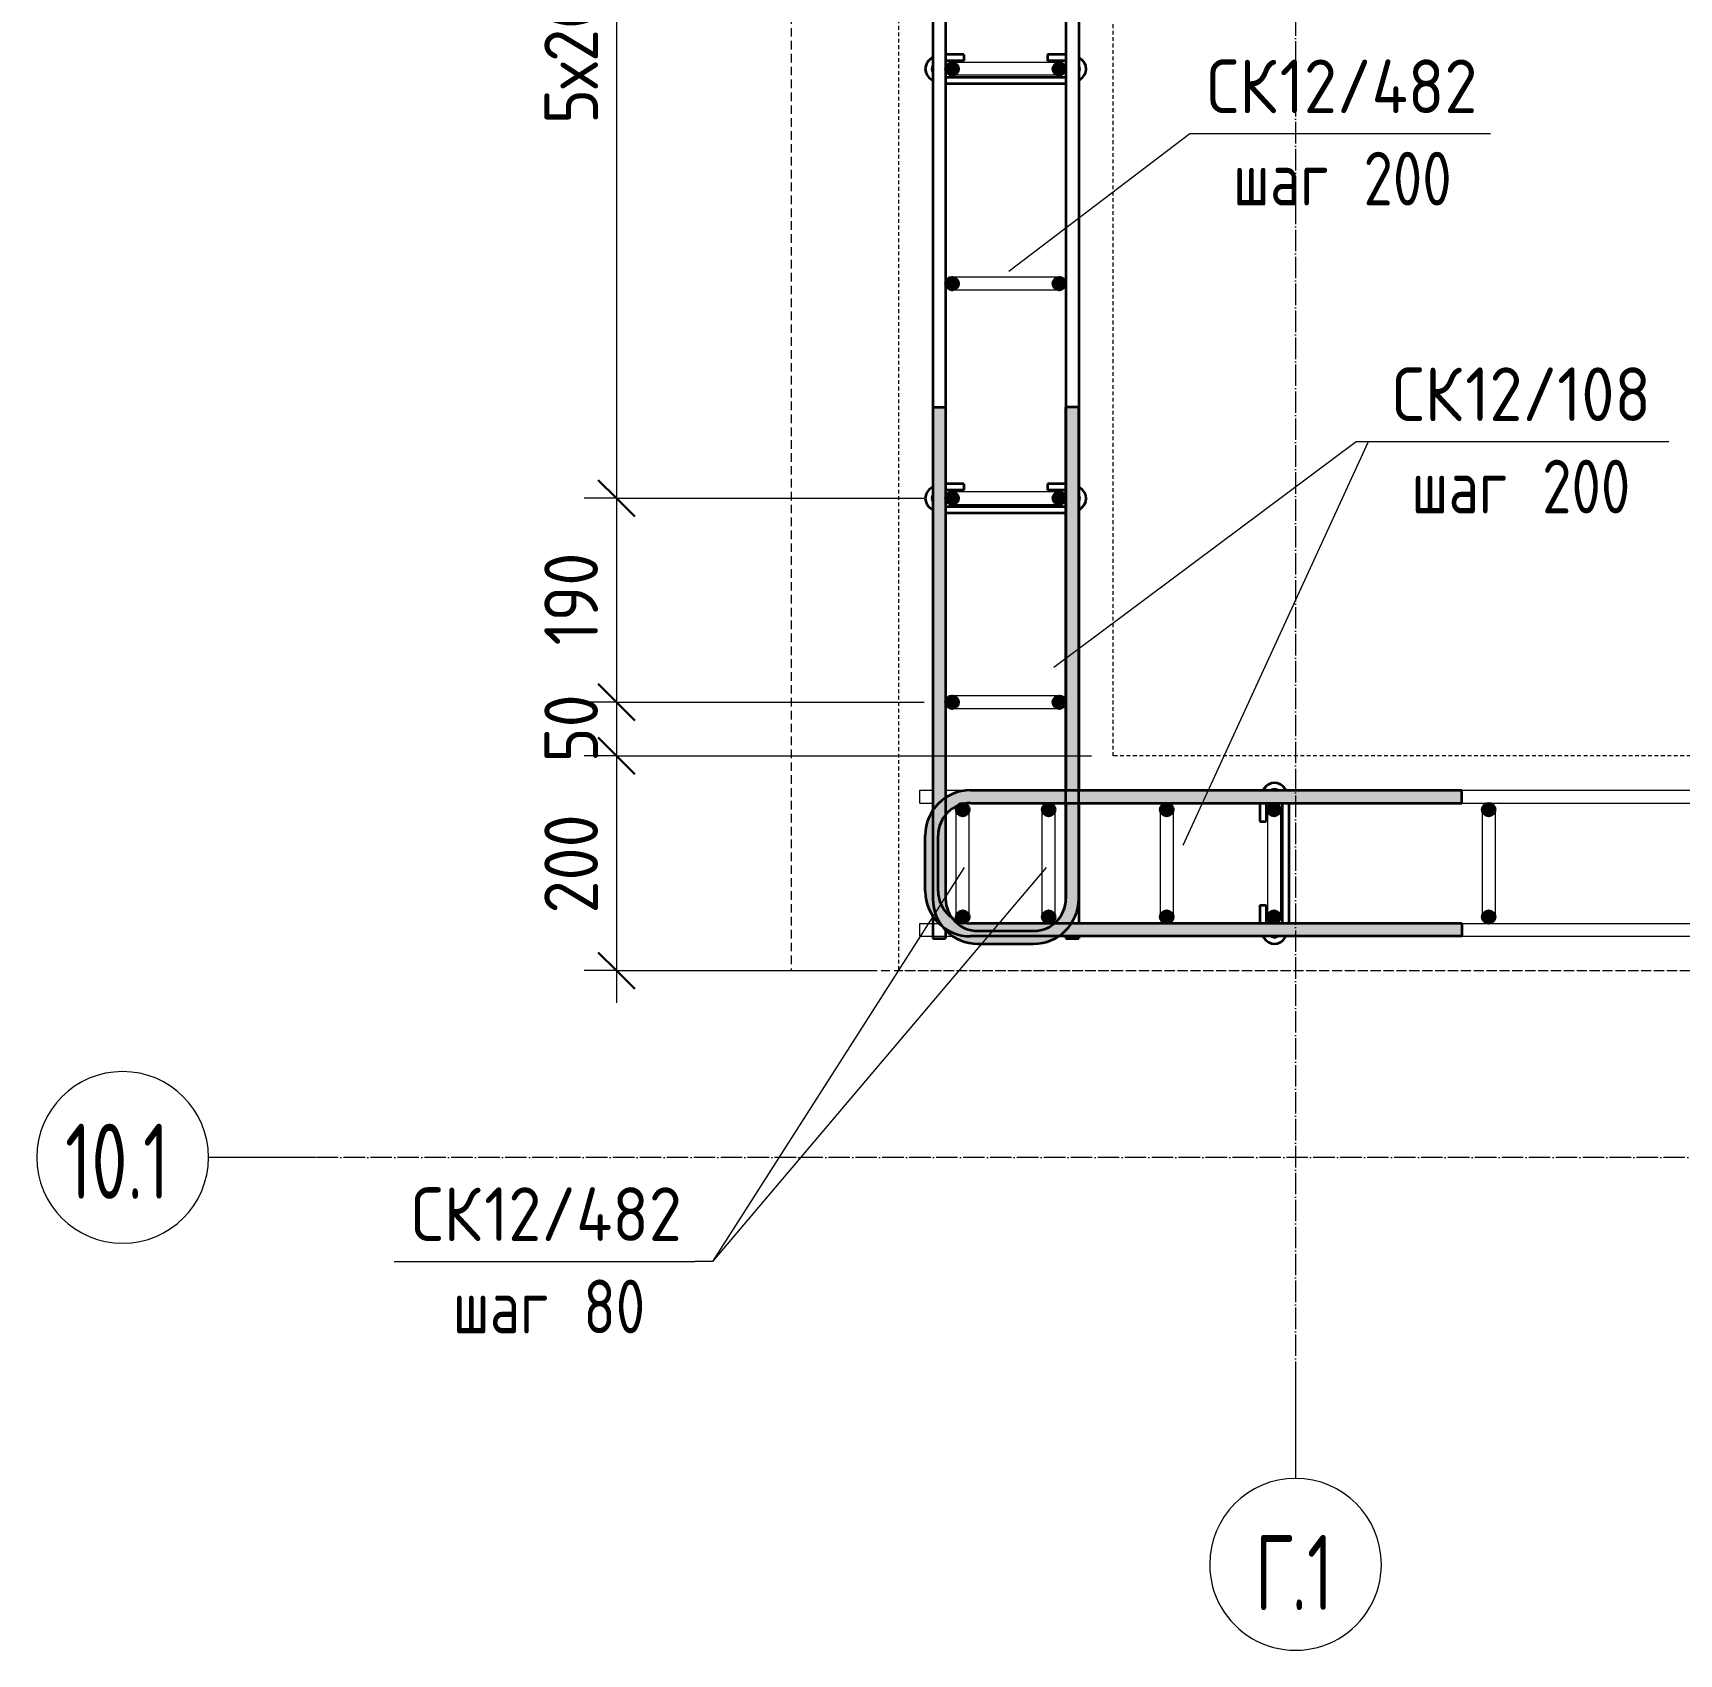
# Model space of a CAD drawing. Header units: millimetres. Extents: x 28954 to 49618, y -2651 to 78735.
# Drawn here: x 28954 to 30487, y 75698 to 77208 of the extents above; entities that cross this region are included whole.
import ezdxf

# ---------------------------------------------------------------- set-up
doc = ezdxf.new("R2010")
doc.units = ezdxf.units.MM
for name, pattern in [('01 Штриховая _4 мм_', [6, 3.5, -2.5]), ('01 Штриховая _8 мм_', [12, 8, -4]), ('02 Штрихпунктирная _20 мм_', [25, 20, -2.5, 0, -2.5])]:
    doc.linetypes.add(name, pattern=pattern)
for name, color, linetype, lineweight in [('AA_Dim', 7, 'Continuous', 9), ('AA_Dim-20', 7, 'Continuous', 9), ('AA_Vinoska', 7, 'Continuous', 9), ('KR_Armatura', 7, 'Continuous', 20), ('KR_Armatura_Tonkie', 7, 'Continuous', 20), ('Оси', 7, 'Continuous', 9)]:
    doc.layers.add(name, color=color, linetype=linetype, lineweight=lineweight)
doc.layers.add('AF_Stena_Опалубка', color=7, linetype='Continuous', lineweight=20, true_color=0x0063c6)
doc.layers.add('KR_Fundament', color=7, linetype='Continuous', lineweight=20, true_color=0x804000)
doc.styles.add('ISOCPEUR_1', font='isocpeur.TTF', dxfattribs={"width": 0.9, "height": 50})
doc.styles.add('ISOCPEUR_2', font='isocpeur.TTF', dxfattribs={"width": 0.8, "height": 50})
doc.styles.add('ISOCPEUR_3', font='isocpeur.TTF', dxfattribs={"width": 0.7, "height": 70})
doc.dimstyles.new('00_Точн_3_знака__прозр_', dxfattribs={"dimscale": 304.8, "dimtxt": 50.137748, "dimasz": 0.111549, "dimexe": 0.098425, "dimexo": 0.065617, "dimgap": 0.006562, "dimtad": 1, "dimdec": 3, "dimrnd": 0.001, "dimdsep": 46, "dimtxsty": 'ISOCPEUR_1', "dimblk1": 'OBLIQUE', "dimblk2": 'OBLIQUE', "dimsah": 1, "dimcen": 0.09, "dimdle": 0.098425, "dimazin": 0, "dimtfac": 1, "dimtdec": 4, "dimtix": 1, "dimtmove": 0, "dimatfit": 3, "dimfxl": 1, "dimtvp": 1, "dimtolj": 1, "dimtzin": 0, "dimlwd": 18, "dimlwe": 18, "dimarcsym": 2})

# ---------------------------------------------------------------- blocks, each defined once
blk = doc.blocks.new('DIMBLOCK18-План армирования стен')
at = {"layer": 'AA_Dim-20', "color": 30, "lineweight": 30, "true_color": 0xff8000, "transparency": 16777216}
for p, q in [((29497.3, 77775), (29480.3, 77792)), ((29497.3, 77775), (29514.3, 77758)), ((29497.3, 76775), (29480.3, 76792)), ((29497.3, 76775), (29514.3, 76758)), ((29497.3, 76585), (29480.3, 76602)), ((29497.3, 76585), (29514.3, 76568))]:
    blk.add_line(p, q, dxfattribs=at)
at = {"layer": 'AA_Dim-20', "color": 30, "lineweight": 18, "true_color": 0xff8000, "transparency": 16777216}
for p, q in [((29497.3, 77775), (29467.3, 77775)), ((29497.3, 77775), (29497.3, 76775)), ((29497.3, 77775), (29784.1, 77775)), ((29497.3, 76775), (29467.3, 76775)), ((29497.3, 76775), (29784.1, 76775)), ((29497.3, 76585), (29467.3, 76585)), ((29497.3, 76585), (29784.1, 76585))]:
    blk.add_line(p, q, dxfattribs=at)
at = {"layer": 'AA_Dim-20', "color": 0, "lineweight": 18, "transparency": 16777216, "insert": (29430.1, 77123.6), "char_height": 50, "width": 363.262, "attachment_point": 1, "rotation": 90, "line_spacing_factor": 1.135194, "style": 'ISOCPEUR_1'}
blk.add_mtext('5х200=1000', dxfattribs=at)
blk = doc.blocks.new('_None')
blk = doc.blocks.new('DIMBLOCK19-План армирования стен')
at = {"layer": 'AA_Dim-20', "color": 30, "lineweight": 30, "true_color": 0xff8000, "transparency": 16777216}
for p, q in [((29497.3, 76775), (29480.3, 76792)), ((29497.3, 76775), (29514.3, 76758)), ((29497.3, 76585), (29480.3, 76602)), ((29497.3, 76585), (29514.3, 76568)), ((29497.3, 76535), (29480.3, 76552)), ((29497.3, 76535), (29514.3, 76518))]:
    blk.add_line(p, q, dxfattribs=at)
at = {"layer": 'AA_Dim-20', "color": 30, "lineweight": 18, "true_color": 0xff8000, "transparency": 16777216}
for p, q in [((29497.3, 76775), (29467.3, 76775)), ((29497.3, 76775), (29497.3, 76585)), ((29497.3, 76775), (29784.1, 76775)), ((29497.3, 76585), (29467.3, 76585)), ((29497.3, 76585), (29784.1, 76585)), ((29497.3, 76535), (29467.3, 76535)), ((29497.3, 76535), (29940.1, 76535))]:
    blk.add_line(p, q, dxfattribs=at)
at = {"layer": 'AA_Dim-20', "color": 0, "lineweight": 18, "transparency": 16777216, "insert": (29430.1, 76637.9), "char_height": 50, "width": 101.032, "attachment_point": 1, "rotation": 90, "line_spacing_factor": 1.135194, "style": 'ISOCPEUR_1'}
blk.add_mtext('190', dxfattribs=at)
blk = doc.blocks.new('DIMBLOCK20-План армирования стен')
at = {"layer": 'AA_Dim-20', "color": 30, "lineweight": 30, "true_color": 0xff8000, "transparency": 16777216}
for p, q in [((29497.3, 76585), (29480.3, 76602)), ((29497.3, 76585), (29514.3, 76568)), ((29497.3, 76535), (29480.3, 76552)), ((29497.3, 76535), (29514.3, 76518)), ((29497.3, 76335), (29480.3, 76352)), ((29497.3, 76335), (29514.3, 76318))]:
    blk.add_line(p, q, dxfattribs=at)
at = {"layer": 'AA_Dim-20', "color": 30, "lineweight": 18, "true_color": 0xff8000, "transparency": 16777216}
for p, q in [((29497.3, 76585), (29467.3, 76585)), ((29497.3, 76585), (29497.3, 76535)), ((29497.3, 76585), (29784.1, 76585)), ((29497.3, 76535), (29467.3, 76535)), ((29497.3, 76535), (29940.1, 76535)), ((29497.3, 76335), (29467.3, 76335)), ((29497.3, 76335), (29740.1, 76335))]:
    blk.add_line(p, q, dxfattribs=at)
at = {"layer": 'AA_Dim-20', "color": 0, "lineweight": 18, "transparency": 16777216, "insert": (29430.1, 76528.8), "char_height": 50, "width": 74.923, "attachment_point": 1, "rotation": 90, "line_spacing_factor": 1.135194, "style": 'ISOCPEUR_1'}
blk.add_mtext('50', dxfattribs=at)
blk = doc.blocks.new('DIMBLOCK21-План армирования стен')
at = {"layer": 'AA_Dim-20', "color": 30, "lineweight": 30, "true_color": 0xff8000, "transparency": 16777216}
for p, q in [((29497.3, 76535), (29480.3, 76552)), ((29497.3, 76535), (29514.3, 76518)), ((29497.3, 76335), (29480.3, 76352)), ((29497.3, 76335), (29514.3, 76318))]:
    blk.add_line(p, q, dxfattribs=at)
at = {"layer": 'AA_Dim-20', "color": 30, "lineweight": 18, "true_color": 0xff8000, "transparency": 16777216}
for p, q in [((29497.3, 76535), (29467.3, 76535)), ((29497.3, 76535), (29497.3, 76305)), ((29497.3, 76535), (29940.1, 76535)), ((29497.3, 76335), (29467.3, 76335)), ((29497.3, 76335), (29740.1, 76335))]:
    blk.add_line(p, q, dxfattribs=at)
at = {"layer": 'AA_Dim-20', "color": 0, "lineweight": 18, "transparency": 16777216, "insert": (29430.1, 76388.2), "char_height": 50, "width": 112.384, "attachment_point": 1, "rotation": 90, "line_spacing_factor": 1.135194, "style": 'ISOCPEUR_1'}
blk.add_mtext('200', dxfattribs=at)
blk = doc.blocks.new('042_М_Арматуры - Диам длина поз _ Шаг-2260295-План армирования стен')
at = {"layer": 'AA_Vinoska'}
blk.add_line((-7, 0), (7, 0), dxfattribs=at)
blk = doc.blocks.new('Ось сетки - d_4мм-2765513-План армирования стен')
at = {"layer": 'Оси', "color": 12, "true_color": 0xc80000}
for start, end in [(360, 180), (360, 180), (180, 360), (180, 360)]:
    blk.add_arc((0, 0), 4, start, end, dxfattribs=at)

msp = doc.modelspace()

# ---------------------------------------------------------------- hatches: boundary and pattern name
at = {"layer": 'KR_Armatura', "lineweight": 35}
h = msp.add_hatch(color=256, dxfattribs=at)
edge = h.paths.add_edge_path()
edge.add_arc((29810.0616, 77175), 6, 0, 360)
for points in [[(29810.0616, 77169), (29815.2578, 77172), (29815.2578, 77178), (29810.0616, 77181), (29804.8655, 77178), (29804.8655, 77172)], [(29910.0616, 77169), (29915.2578, 77172), (29915.2578, 77178), (29910.0616, 77181), (29904.8655, 77178), (29904.8655, 77172)], [(29810.0616, 76969), (29815.2578, 76972), (29815.2578, 76978), (29810.0616, 76981), (29804.8655, 76978), (29804.8655, 76972)], [(29910.0616, 76969), (29915.2578, 76972), (29915.2578, 76978), (29910.0616, 76981), (29904.8655, 76978), (29904.8655, 76972)], [(29810.0616, 76769), (29815.2578, 76772), (29815.2578, 76778), (29810.0616, 76781), (29804.8655, 76778), (29804.8655, 76772)], [(29910.0616, 76769), (29915.2578, 76772), (29915.2578, 76778), (29910.0616, 76781), (29904.8655, 76778), (29904.8655, 76772)], [(29810.0616, 76579), (29815.2578, 76582), (29815.2578, 76588), (29810.0616, 76591), (29804.8655, 76588), (29804.8655, 76582)], [(29910.0616, 76579), (29915.2578, 76582), (29915.2578, 76588), (29910.0616, 76591), (29904.8655, 76588), (29904.8655, 76582)], [(29817.0055, 76479.8038), (29823.0055, 76479.8038), (29826.0055, 76485), (29823.0055, 76490.1962), (29817.0055, 76490.1962), (29814.0055, 76485)], [(29897.0055, 76479.8038), (29903.0055, 76479.8038), (29906.0055, 76485), (29903.0055, 76490.1962), (29897.0055, 76490.1962), (29894.0055, 76485)], [(30007.0616, 76479.8038), (30013.0616, 76479.8038), (30016.0616, 76485), (30013.0616, 76490.1962), (30007.0616, 76490.1962), (30004.0616, 76485)], [(30113.0616, 76479.8038), (30116.0616, 76485), (30113.0616, 76490.1962), (30107.0616, 76490.1962), (30104.0616, 76485), (30107.0616, 76479.8038)], [(30307.0616, 76479.8038), (30313.0616, 76479.8038), (30316.0616, 76485), (30313.0616, 76490.1962), (30307.0616, 76490.1962), (30304.0616, 76485)], [(29817.0055, 76379.8038), (29823.0055, 76379.8038), (29826.0055, 76385), (29823.0055, 76390.1962), (29817.0055, 76390.1962), (29814.0055, 76385)], [(29897.0055, 76379.8038), (29903.0055, 76379.8038), (29906.0055, 76385), (29903.0055, 76390.1962), (29897.0055, 76390.1962), (29894.0055, 76385)], [(30007.0616, 76379.8038), (30013.0616, 76379.8038), (30016.0616, 76385), (30013.0616, 76390.1962), (30007.0616, 76390.1962), (30004.0616, 76385)], [(30107.0616, 76379.8038), (30113.0616, 76379.8038), (30116.0616, 76385), (30113.0616, 76390.1962), (30107.0616, 76390.1962), (30104.0616, 76385)], [(30307.0616, 76379.8038), (30313.0616, 76379.8038), (30316.0616, 76385), (30313.0616, 76390.1962), (30307.0616, 76390.1962), (30304.0616, 76385)]]:
    msp.add_hatch(color=256, dxfattribs=at).paths.add_polyline_path(points)
h = msp.add_hatch(color=256, dxfattribs=at)
edge = h.paths.add_edge_path()
edge.add_arc((29910.0616, 77175), 6, 0, 360)
h = msp.add_hatch(color=256, dxfattribs=at)
edge = h.paths.add_edge_path()
edge.add_arc((29810.0616, 76975), 6, 0, 360)
h = msp.add_hatch(color=256, dxfattribs=at)
edge = h.paths.add_edge_path()
edge.add_arc((29910.0616, 76975), 6, 0, 360)
h = msp.add_hatch(color=256, dxfattribs=at)
edge = h.paths.add_edge_path()
edge.add_arc((29810.0616, 76775), 6, 0, 360)
h = msp.add_hatch(color=256, dxfattribs=at)
edge = h.paths.add_edge_path()
edge.add_arc((29910.0616, 76775), 6, 0, 360)
h = msp.add_hatch(color=256, dxfattribs=at)
edge = h.paths.add_edge_path()
edge.add_arc((29810.0616, 76585), 6, 0, 360)
h = msp.add_hatch(color=256, dxfattribs=at)
edge = h.paths.add_edge_path()
edge.add_arc((29910.0616, 76585), 6, 0, 360)
h = msp.add_hatch(color=256, dxfattribs=at)
edge = h.paths.add_edge_path()
edge.add_arc((29820.0055, 76485), 6, 0, 360)
h = msp.add_hatch(color=256, dxfattribs=at)
edge = h.paths.add_edge_path()
edge.add_arc((29900.0055, 76485), 6, 0, 360)
h = msp.add_hatch(color=256, dxfattribs=at)
edge = h.paths.add_edge_path()
edge.add_arc((30010.0616, 76485), 6, 0, 360)
h = msp.add_hatch(color=256, dxfattribs=at)
edge = h.paths.add_edge_path()
edge.add_arc((30110.0616, 76485), 6, 0, 360)
h = msp.add_hatch(color=256, dxfattribs=at)
edge = h.paths.add_edge_path()
edge.add_arc((30310.0616, 76485), 6, 0, 360)
h = msp.add_hatch(color=256, dxfattribs=at)
edge = h.paths.add_edge_path()
edge.add_arc((29820.0055, 76385), 6, 0, 360)
h = msp.add_hatch(color=256, dxfattribs=at)
edge = h.paths.add_edge_path()
edge.add_arc((29900.0055, 76385), 6, 0, 360)
h = msp.add_hatch(color=256, dxfattribs=at)
edge = h.paths.add_edge_path()
edge.add_arc((30010.0616, 76385), 6, 0, 360)
h = msp.add_hatch(color=256, dxfattribs=at)
edge = h.paths.add_edge_path()
edge.add_arc((30110.0616, 76385), 6, 0, 360)
h = msp.add_hatch(color=256, dxfattribs=at)
edge = h.paths.add_edge_path()
edge.add_arc((30310.0616, 76385), 6, 0, 360)
at = {"layer": 'KR_Armatura_Tonkie'}
for points in [[(29794.7274, 76402), (29804.0616, 76402), (29804.0616, 76860), (29792.0616, 76860), (29792.0616, 76402)], [(29916.0616, 76402), (29928.0616, 76402), (29928.0616, 76860), (29916.0616, 76860), (29916.0616, 76442.1164)], [(29785.0616, 76461), (29797.0616, 76461), (29798.0838, 76468.7646), (29801.0808, 76476), (29805.8484, 76482.2132), (29812.0616, 76486.9808), (29819.297, 76489.9778), (29827.0616, 76491), (29827.0616, 76503), (29816.1912, 76501.5689), (29806.0616, 76497.3731), (29797.3631, 76490.6985), (29790.6885, 76482), (29786.4927, 76471.8704)], [(30084.5707, 76491), (30285.0616, 76491), (30285.0616, 76503), (29827.0616, 76503), (29827.0616, 76491), (30001.7584, 76491)], [(29785.0616, 76409), (29797.0616, 76409), (29797.0616, 76461), (29785.0616, 76461), (29785.0616, 76442.1164)], [(29827.0616, 76367), (29827.0616, 76379), (29819.297, 76380.0222), (29812.0616, 76383.0192), (29805.8484, 76387.7868), (29801.0808, 76394), (29798.0838, 76401.2354), (29797.0616, 76409), (29785.0616, 76409), (29786.4927, 76398.1296), (29790.6885, 76388), (29797.3631, 76379.3015), (29806.0616, 76372.6269), (29816.1912, 76368.4311), (29825.7116, 76367.1777)], [(29834.0616, 76360), (29834.0616, 76372), (29826.297, 76373.0222), (29819.0616, 76376.0192), (29812.8484, 76380.7868), (29808.0808, 76387), (29805.0838, 76394.2354), (29804.0616, 76402), (29792.0616, 76402), (29793.4927, 76391.1296), (29797.6885, 76381), (29804.3631, 76372.3015), (29813.0616, 76365.6269), (29823.1912, 76361.4311)], [(29886.0616, 76360), (29896.932, 76361.4311), (29907.0616, 76365.6269), (29915.7601, 76372.3015), (29922.4347, 76381), (29926.6305, 76391.1296), (29928.0616, 76402), (29916.0616, 76402), (29915.0394, 76394.2354), (29912.0424, 76387), (29907.2748, 76380.7868), (29901.0616, 76376.0192), (29893.8262, 76373.0222), (29886.0616, 76372)], [(30167.3831, 76367), (30285.0616, 76367), (30285.0616, 76379), (29827.0616, 76379), (29827.0616, 76367), (30084.5707, 76367)], [(29834.0616, 76360), (29886.0616, 76360), (29886.0616, 76372), (29834.0616, 76372), (29834.0616, 76367.1777)]]:
    msp.add_hatch(color=256, dxfattribs=at).paths.add_polyline_path(points)

# ---------------------------------------------------------------- linework, layer by layer
at = {"layer": 'AA_Vinoska'}
for p, q in [((29863.0544, 76986.4047), (30031.6239, 77114.7329)), ((29904.8768, 76617.6805), (30186.7187, 76827.9136)), ((30025.2719, 76452), (30198.059, 76827.9136)), ((30186.7187, 76827.9136), (30198.059, 76827.9136)), ((29821.1597, 76431.1889), (29586.7741, 76064.1254)), ((29897.8285, 76431.1889), (29586.7741, 76064.1254)), ((29586.7741, 76064.1254), (29570.3273, 76064.1254)), ((29586.7741, 76064.1254), (29570.3273, 76064.1254))]:
    msp.add_line(p, q, dxfattribs=at)
at = {"layer": 'AF_Stena_Опалубка', "linetype": '01 Штриховая _4 мм_'}
for p, q in [((29760.0616, 78025), (29760.0616, 76335)), ((29960.0616, 76535), (29960.0616, 77825)), ((31680.0616, 76535), (29960.0616, 76535)), ((29760.0616, 76335), (29960.0616, 76335)), ((29960.0616, 76335), (31880.0616, 76335))]:
    msp.add_line(p, q, dxfattribs=at)
at = {"layer": 'KR_Armatura', "lineweight": 35}
for p, q in [((29810.0616, 77181), (29804.8655, 77178)), ((29804.8655, 77178), (29804.8655, 77172)), ((29804.8655, 77172), (29810.0616, 77169)), ((29815.2578, 77178), (29810.0616, 77181)), ((29810.0616, 77169), (29815.2578, 77172)), ((29815.2578, 77172), (29815.2578, 77178)), ((29910.0616, 77181), (29904.8655, 77178)), ((29904.8655, 77178), (29904.8655, 77172)), ((29904.8655, 77172), (29910.0616, 77169)), ((29915.2578, 77178), (29910.0616, 77181)), ((29910.0616, 77169), (29915.2578, 77172)), ((29915.2578, 77172), (29915.2578, 77178)), ((29810.0616, 76981), (29804.8655, 76978)), ((29804.8655, 76978), (29804.8655, 76972)), ((29804.8655, 76972), (29810.0616, 76969)), ((29815.2578, 76978), (29810.0616, 76981)), ((29810.0616, 76969), (29815.2578, 76972)), ((29815.2578, 76972), (29815.2578, 76978)), ((29910.0616, 76981), (29904.8655, 76978)), ((29904.8655, 76978), (29904.8655, 76972)), ((29904.8655, 76972), (29910.0616, 76969)), ((29915.2578, 76978), (29910.0616, 76981)), ((29910.0616, 76969), (29915.2578, 76972)), ((29915.2578, 76972), (29915.2578, 76978)), ((29810.0616, 76781), (29804.8655, 76778)), ((29804.8655, 76778), (29804.8655, 76772)), ((29804.8655, 76772), (29810.0616, 76769)), ((29815.2578, 76778), (29810.0616, 76781)), ((29810.0616, 76769), (29815.2578, 76772)), ((29815.2578, 76772), (29815.2578, 76778)), ((29910.0616, 76781), (29904.8655, 76778)), ((29904.8655, 76778), (29904.8655, 76772)), ((29904.8655, 76772), (29910.0616, 76769)), ((29915.2578, 76778), (29910.0616, 76781)), ((29910.0616, 76769), (29915.2578, 76772)), ((29915.2578, 76772), (29915.2578, 76778)), ((29810.0616, 76591), (29804.8655, 76588)), ((29804.8655, 76588), (29804.8655, 76582)), ((29815.2578, 76588), (29810.0616, 76591)), ((29815.2578, 76582), (29815.2578, 76588)), ((29910.0616, 76591), (29904.8655, 76588)), ((29904.8655, 76588), (29904.8655, 76582)), ((29915.2578, 76588), (29910.0616, 76591)), ((29915.2578, 76582), (29915.2578, 76588)), ((29804.8655, 76582), (29810.0616, 76579)), ((29810.0616, 76579), (29815.2578, 76582)), ((29904.8655, 76582), (29910.0616, 76579)), ((29910.0616, 76579), (29915.2578, 76582)), ((29817.0055, 76490.1962), (29814.0055, 76485)), ((29814.0055, 76485), (29817.0055, 76479.8038)), ((29823.0055, 76490.1962), (29817.0055, 76490.1962)), ((29817.0055, 76479.8038), (29823.0055, 76479.8038)), ((29826.0055, 76485), (29823.0055, 76490.1962)), ((29823.0055, 76479.8038), (29826.0055, 76485)), ((29897.0055, 76490.1962), (29894.0055, 76485)), ((29894.0055, 76485), (29897.0055, 76479.8038)), ((29903.0055, 76490.1962), (29897.0055, 76490.1962)), ((29897.0055, 76479.8038), (29903.0055, 76479.8038)), ((29906.0055, 76485), (29903.0055, 76490.1962)), ((29903.0055, 76479.8038), (29906.0055, 76485)), ((30007.0616, 76490.1962), (30004.0616, 76485)), ((30004.0616, 76485), (30007.0616, 76479.8038)), ((30013.0616, 76490.1962), (30007.0616, 76490.1962)), ((30007.0616, 76479.8038), (30013.0616, 76479.8038)), ((30016.0616, 76485), (30013.0616, 76490.1962)), ((30013.0616, 76479.8038), (30016.0616, 76485)), ((30107.0616, 76490.1962), (30104.0616, 76485)), ((30104.0616, 76485), (30107.0616, 76479.8038)), ((30113.0616, 76490.1962), (30107.0616, 76490.1962)), ((30107.0616, 76479.8038), (30113.0616, 76479.8038)), ((30116.0616, 76485), (30113.0616, 76490.1962)), ((30113.0616, 76479.8038), (30116.0616, 76485)), ((30307.0616, 76490.1962), (30304.0616, 76485)), ((30304.0616, 76485), (30307.0616, 76479.8038)), ((30313.0616, 76490.1962), (30307.0616, 76490.1962)), ((30307.0616, 76479.8038), (30313.0616, 76479.8038)), ((30316.0616, 76485), (30313.0616, 76490.1962)), ((30313.0616, 76479.8038), (30316.0616, 76485)), ((29817.0055, 76390.1962), (29814.0055, 76385)), ((29823.0055, 76390.1962), (29817.0055, 76390.1962)), ((29826.0055, 76385), (29823.0055, 76390.1962)), ((29897.0055, 76390.1962), (29894.0055, 76385)), ((29903.0055, 76390.1962), (29897.0055, 76390.1962)), ((29906.0055, 76385), (29903.0055, 76390.1962)), ((30007.0616, 76390.1962), (30004.0616, 76385)), ((30013.0616, 76390.1962), (30007.0616, 76390.1962)), ((30016.0616, 76385), (30013.0616, 76390.1962)), ((30107.0616, 76390.1962), (30104.0616, 76385)), ((30113.0616, 76390.1962), (30107.0616, 76390.1962)), ((30116.0616, 76385), (30113.0616, 76390.1962)), ((30307.0616, 76390.1962), (30304.0616, 76385)), ((30313.0616, 76390.1962), (30307.0616, 76390.1962)), ((30316.0616, 76385), (30313.0616, 76390.1962)), ((29814.0055, 76385), (29817.0055, 76379.8038)), ((29817.0055, 76379.8038), (29823.0055, 76379.8038)), ((29823.0055, 76379.8038), (29826.0055, 76385)), ((29894.0055, 76385), (29897.0055, 76379.8038)), ((29897.0055, 76379.8038), (29903.0055, 76379.8038)), ((29903.0055, 76379.8038), (29906.0055, 76385)), ((30004.0616, 76385), (30007.0616, 76379.8038)), ((30007.0616, 76379.8038), (30013.0616, 76379.8038)), ((30013.0616, 76379.8038), (30016.0616, 76385)), ((30104.0616, 76385), (30107.0616, 76379.8038)), ((30107.0616, 76379.8038), (30113.0616, 76379.8038)), ((30113.0616, 76379.8038), (30116.0616, 76385)), ((30304.0616, 76385), (30307.0616, 76379.8038)), ((30307.0616, 76379.8038), (30313.0616, 76379.8038)), ((30313.0616, 76379.8038), (30316.0616, 76385))]:
    msp.add_line(p, q, dxfattribs=at)
for centre in [(29810.0616, 77175), (29910.0616, 77175), (29810.0616, 76975), (29910.0616, 76975), (29810.0616, 76775), (29910.0616, 76775), (29810.0616, 76585), (29910.0616, 76585), (29820.0055, 76485), (29900.0055, 76485), (30010.0616, 76485), (30110.0616, 76485), (30310.0616, 76485), (29820.0055, 76385), (29900.0055, 76385), (30010.0616, 76385), (30110.0616, 76385), (30310.0616, 76385)]:
    msp.add_circle(centre, 6, dxfattribs=at)
at = {"layer": 'KR_Armatura_Tonkie', "lineweight": 35}
for p, q in [((29792.0616, 77876.2106), (29792.0616, 76483.7894)), ((29804.0616, 77864.1616), (29804.0616, 76495.8384)), ((29916.0616, 77857), (29916.0616, 76503)), ((29928.0616, 77857), (29928.0616, 76503)), ((29790.723, 77184.8688), (29788.4091, 77182.8725)), ((29792.0616, 77185.6464), (29790.723, 77184.8688)), ((29821.0616, 77188.5259), (29804.0616, 77188.5259)), ((29821.0616, 77188.5259), (29821.0616, 77182.5259)), ((29916.0616, 77188.5259), (29899.0616, 77188.5259)), ((29899.0616, 77188.5259), (29899.0616, 77182.5259)), ((29931.7141, 77182.8725), (29928.0833, 77185.7131)), ((29785.4619, 77177.8009), (29785.0616, 77174.9193)), ((29785.0616, 77174.9193), (29785.4619, 77172.0377)), ((29786.6148, 77180.4946), (29785.4619, 77177.8009)), ((29785.4619, 77172.0377), (29786.6148, 77169.344)), ((29788.4091, 77182.8725), (29786.6148, 77180.4946)), ((29786.6148, 77169.344), (29788.4091, 77166.9661)), ((29791.4268, 77176.1906), (29791.0616, 77174.9193)), ((29791.0616, 77174.9193), (29791.792, 77172.3767)), ((29791.792, 77177.4619), (29791.4268, 77176.1906)), ((29792.0616, 77177.8174), (29791.792, 77177.4619)), ((29791.792, 77172.3767), (29792.0616, 77172.0212)), ((29821.0616, 77182.5259), (29804.0616, 77182.5259)), ((29916.0616, 77182.5259), (29899.0616, 77182.5259)), ((29928.3312, 77177.4619), (29928.0616, 77177.8174)), ((29928.0616, 77172.0212), (29928.3312, 77172.3767)), ((29929.0616, 77174.9193), (29928.3312, 77177.4619)), ((29928.3312, 77172.3767), (29928.6964, 77173.648)), ((29928.6964, 77173.648), (29929.0616, 77174.9193)), ((29933.5084, 77180.4946), (29931.7141, 77182.8725)), ((29931.7141, 77166.9661), (29933.5084, 77169.344)), ((29934.6613, 77177.8009), (29933.5084, 77180.4946)), ((29933.5084, 77169.344), (29934.6613, 77172.0377)), ((29935.0616, 77174.9193), (29934.6613, 77177.8009)), ((29934.6613, 77172.0377), (29935.0616, 77174.9193)), ((29788.4091, 77166.9661), (29792.04, 77164.1255)), ((29804.0616, 77167.3127), (29916.0616, 77167.3127)), ((29804.0616, 77161.3127), (29916.0616, 77161.3127)), ((29928.0616, 77164.1922), (29929.4003, 77164.9698)), ((29929.4003, 77164.9698), (29931.7141, 77166.9661)), ((29792.0616, 76860), (29792.0616, 76402)), ((29792.0616, 76860), (29804.0616, 76860)), ((29804.0616, 76860), (29804.0616, 76402)), ((29928.0616, 76860), (29916.0616, 76860)), ((29916.0616, 76402), (29916.0616, 76860)), ((29928.0616, 76402), (29928.0616, 76860)), ((29821.0616, 76788.5259), (29804.0616, 76788.5259)), ((29821.0616, 76788.5259), (29821.0616, 76782.5259)), ((29916.0616, 76788.5259), (29899.0616, 76788.5259)), ((29899.0616, 76788.5259), (29899.0616, 76782.5259)), ((29785.4619, 76777.8009), (29785.0616, 76774.9193)), ((29785.0616, 76774.9193), (29785.4619, 76772.0377)), ((29786.6148, 76780.4946), (29785.4619, 76777.8009)), ((29785.4619, 76772.0377), (29786.6148, 76769.344)), ((29788.4091, 76782.8725), (29786.6148, 76780.4946)), ((29790.723, 76784.8688), (29788.4091, 76782.8725)), ((29792.0616, 76785.6464), (29790.723, 76784.8688)), ((29791.4268, 76776.1906), (29791.0616, 76774.9193)), ((29791.0616, 76774.9193), (29791.792, 76772.3767)), ((29791.792, 76777.4619), (29791.4268, 76776.1906)), ((29792.0616, 76777.8174), (29791.792, 76777.4619)), ((29791.792, 76772.3767), (29792.0616, 76772.0212)), ((29821.0616, 76782.5259), (29804.0616, 76782.5259)), ((29916.0616, 76782.5259), (29899.0616, 76782.5259)), ((29928.3312, 76777.4619), (29928.0616, 76777.8174)), ((29928.0616, 76772.0212), (29928.3312, 76772.3767)), ((29931.7141, 76782.8725), (29928.0833, 76785.7131)), ((29929.0616, 76774.9193), (29928.3312, 76777.4619)), ((29928.3312, 76772.3767), (29928.6964, 76773.648)), ((29928.6964, 76773.648), (29929.0616, 76774.9193)), ((29933.5084, 76780.4946), (29931.7141, 76782.8725)), ((29934.6613, 76777.8009), (29933.5084, 76780.4946)), ((29933.5084, 76769.344), (29934.6613, 76772.0377)), ((29935.0616, 76774.9193), (29934.6613, 76777.8009)), ((29934.6613, 76772.0377), (29935.0616, 76774.9193)), ((29786.6148, 76769.344), (29788.4091, 76766.9661)), ((29788.4091, 76766.9661), (29792.04, 76764.1255)), ((29804.0616, 76767.3127), (29916.0616, 76767.3127)), ((29804.0616, 76761.3127), (29916.0616, 76761.3127)), ((29928.0616, 76764.1922), (29929.4003, 76764.9698)), ((29929.4003, 76764.9698), (29931.7141, 76766.9661)), ((29931.7141, 76766.9661), (29933.5084, 76769.344)), ((30110.4552, 76510), (30107.5736, 76509.5997)), ((30113.3368, 76509.5997), (30110.4552, 76510)), ((29827.0616, 76503), (30285.0616, 76503)), ((30102.502, 76506.6525), (30099.6614, 76503.0217)), ((30104.8799, 76508.4468), (30102.502, 76506.6525)), ((30107.5736, 76509.5997), (30104.8799, 76508.4468)), ((30107.9126, 76503.2696), (30107.557, 76503)), ((30110.4552, 76504), (30107.9126, 76503.2696)), ((30111.7265, 76503.6348), (30110.4552, 76504)), ((30112.9978, 76503.2696), (30111.7265, 76503.6348)), ((30113.3533, 76503), (30112.9978, 76503.2696)), ((30116.0305, 76508.4468), (30113.3368, 76509.5997)), ((30118.4083, 76506.6525), (30116.0305, 76508.4468)), ((30120.4047, 76504.3387), (30118.4083, 76506.6525)), ((30121.1823, 76503), (30120.4047, 76504.3387)), ((30285.0616, 76491), (30285.0616, 76503)), ((29804.0616, 76479.8846), (29804.0616, 76402)), ((29827.0616, 76491), (30285.0616, 76491)), ((29916.0616, 76491), (29916.0616, 76402)), ((29928.0616, 76491), (29928.0616, 76379)), ((30096.8486, 76491), (30096.8486, 76474)), ((30102.8486, 76491), (30102.8486, 76474)), ((30118.0618, 76379), (30118.0618, 76491)), ((30124.0618, 76379), (30124.0618, 76491)), ((30096.8486, 76474), (30102.8486, 76474)), ((29785.0616, 76409), (29785.0616, 76461)), ((29797.0616, 76409), (29797.0616, 76461)), ((30096.8486, 76396), (30096.8486, 76379)), ((30096.8486, 76396), (30102.8486, 76396)), ((30102.8486, 76396), (30102.8486, 76379)), ((29792.0616, 76386.2106), (29792.0616, 76365)), ((29804.0616, 76372.6945), (29804.0616, 76365)), ((30285.0616, 76379), (29827.0616, 76379)), ((29834.0616, 76372), (29886.0616, 76372)), ((30285.0616, 76379), (30285.0616, 76367)), ((29792.0616, 76365), (29804.0616, 76365)), ((30285.0616, 76367), (29827.0616, 76367)), ((29834.0616, 76360), (29886.0616, 76360)), ((29916.0616, 76367), (29916.0616, 76365)), ((29916.0616, 76365), (29928.0616, 76365)), ((29928.0616, 76367), (29928.0616, 76365)), ((30099.7281, 76367), (30100.5057, 76365.6613)), ((30100.5057, 76365.6613), (30102.502, 76363.3475)), ((30102.502, 76363.3475), (30104.8799, 76361.5532)), ((30104.8799, 76361.5532), (30107.5736, 76360.4003)), ((30107.557, 76367), (30107.9126, 76366.7304)), ((30107.5736, 76360.4003), (30110.4552, 76360)), ((30107.9126, 76366.7304), (30109.1839, 76366.3652)), ((30109.1839, 76366.3652), (30110.4552, 76366)), ((30110.4552, 76366), (30112.9978, 76366.7304)), ((30110.4552, 76360), (30113.3368, 76360.4003)), ((30112.9978, 76366.7304), (30113.3533, 76367)), ((30113.3368, 76360.4003), (30116.0305, 76361.5532)), ((30116.0305, 76361.5532), (30118.4083, 76363.3475)), ((30118.4083, 76363.3475), (30121.2489, 76366.9783))]:
    msp.add_line(p, q, dxfattribs=at)
at = {"layer": 'KR_Armatura_Tonkie'}
for p, q in [((29846.0616, 77181), (29810.0616, 77181)), ((29874.0616, 77181), (29846.0616, 77181)), ((29910.0616, 77181), (29874.0616, 77181)), ((29846.0616, 77169), (29810.0616, 77169)), ((29874.0616, 77169), (29846.0616, 77169)), ((29910.0616, 77169), (29874.0616, 77169)), ((29846.0616, 76981), (29810.0616, 76981)), ((29874.0616, 76981), (29846.0616, 76981)), ((29910.0616, 76981), (29874.0616, 76981)), ((29846.0616, 76969), (29810.0616, 76969)), ((29874.0616, 76969), (29846.0616, 76969)), ((29910.0616, 76969), (29874.0616, 76969)), ((29846.0616, 76781), (29810.0616, 76781)), ((29874.0616, 76781), (29846.0616, 76781)), ((29910.0616, 76781), (29874.0616, 76781)), ((29846.0616, 76769), (29810.0616, 76769)), ((29874.0616, 76769), (29846.0616, 76769)), ((29910.0616, 76769), (29874.0616, 76769)), ((29846.0616, 76591), (29810.0616, 76591)), ((29874.0616, 76591), (29846.0616, 76591)), ((29910.0616, 76591), (29874.0616, 76591)), ((29846.0616, 76579), (29810.0616, 76579)), ((29874.0616, 76579), (29846.0616, 76579)), ((29910.0616, 76579), (29874.0616, 76579)), ((29780.0616, 76503), (29792.0616, 76503)), ((29780.0616, 76491), (29780.0616, 76503)), ((29804.0616, 76503), (29916.0616, 76503)), ((29928.0616, 76503), (31712.0616, 76503)), ((29780.0616, 76491), (29792.0616, 76491)), ((29814.0055, 76449), (29814.0055, 76485)), ((29826.0055, 76449), (29826.0055, 76485)), ((29827.0616, 76491), (29916.0616, 76491)), ((29894.0055, 76449), (29894.0055, 76485)), ((29906.0055, 76449), (29906.0055, 76485)), ((29928.0616, 76491), (31712.0616, 76491)), ((30004.0616, 76485), (30004.0616, 76449)), ((30016.0616, 76485), (30016.0616, 76449)), ((30104.0616, 76485), (30104.0616, 76449)), ((30116.0616, 76485), (30116.0616, 76449)), ((30304.0616, 76485), (30304.0616, 76449)), ((30316.0616, 76485), (30316.0616, 76449)), ((29814.0055, 76421), (29814.0055, 76449)), ((29826.0055, 76421), (29826.0055, 76449)), ((29894.0055, 76421), (29894.0055, 76449)), ((29906.0055, 76421), (29906.0055, 76449)), ((30004.0616, 76449), (30004.0616, 76421)), ((30016.0616, 76449), (30016.0616, 76421)), ((30104.0616, 76449), (30104.0616, 76421)), ((30116.0616, 76449), (30116.0616, 76421)), ((30304.0616, 76449), (30304.0616, 76421)), ((30316.0616, 76449), (30316.0616, 76421)), ((29814.0055, 76385), (29814.0055, 76421)), ((29826.0055, 76385), (29826.0055, 76421)), ((29894.0055, 76385), (29894.0055, 76421)), ((29906.0055, 76385), (29906.0055, 76421)), ((30004.0616, 76421), (30004.0616, 76385)), ((30016.0616, 76421), (30016.0616, 76385)), ((30104.0616, 76421), (30104.0616, 76385)), ((30116.0616, 76421), (30116.0616, 76385)), ((30304.0616, 76421), (30304.0616, 76385)), ((30316.0616, 76421), (30316.0616, 76385)), ((29780.0616, 76379), (29797.7561, 76379)), ((29780.0616, 76367), (29780.0616, 76379)), ((29827.0616, 76379), (29904.9462, 76379)), ((29920.9, 76379), (31719.2232, 76379)), ((29780.0616, 76367), (29811.2722, 76367)), ((29908.851, 76367), (31731.2722, 76367))]:
    msp.add_line(p, q, dxfattribs=at)
for centre, start, end in [((29810.0616, 77175), 90, 270), ((29910.0616, 77175), 270, 90), ((29810.0616, 76975), 90, 270), ((29910.0616, 76975), 270, 90), ((29810.0616, 76775), 90, 270), ((29910.0616, 76775), 270, 90), ((29810.0616, 76585), 90, 270), ((29910.0616, 76585), 270, 90), ((29820.0055, 76485), 150, 180), ((29820.0055, 76485), 0, 65.1243711), ((29900.0055, 76485), 0, 180), ((30010.0616, 76485), 0, 180), ((30110.0616, 76485), 0, 180), ((30310.0616, 76485), 0, 180), ((29820.0055, 76385), 180, 210), ((29820.0055, 76385), 294.8756289, 0), ((29900.0055, 76385), 180, 0), ((30010.0616, 76385), 180, 0), ((30110.0616, 76385), 180, 0), ((30310.0616, 76385), 180, 0)]:
    msp.add_arc(centre, 6, start, end, dxfattribs=at)
at = {"layer": 'KR_Armatura_Tonkie', "lineweight": 35}
for centre, radius, start, end in [((29827.0616, 76461), 42, 90, 180), ((29827.0616, 76461), 30, 90, 180), ((29827.0616, 76409), 42, 180, 270), ((29827.0616, 76409), 30, 180, 270), ((29834.0616, 76402), 42, 180, 270), ((29834.0616, 76402), 30, 180, 270), ((29886.0616, 76402), 30, 270, 0), ((29886.0616, 76402), 42, 270, 0)]:
    msp.add_arc(centre, radius, start, end, dxfattribs=at)
at = {"layer": 'KR_Fundament', "linetype": '01 Штриховая _8 мм_'}
for p, q in [((29660.0616, 78125), (29660.0616, 76335)), ((29660.0616, 76335), (34080.0616, 76335))]:
    msp.add_line(p, q, dxfattribs=at)
at = {"layer": 'Оси', "linetype": '02 Штрихпунктирная _20 мм_'}
for p, q in [((30130.0616, 78631.51), (30130.0616, 75961.9215)), ((34609.3198, 76160.9687), (29217.1528, 76160.9687))]:
    msp.add_line(p, q, dxfattribs=at)
at = {"layer": 'Оси'}
for p, q in [((29217.1528, 76160.9687), (29117.1528, 76160.9687)), ((30130.0616, 75961.9215), (30130.0616, 75861.9215))]:
    msp.add_line(p, q, dxfattribs=at)

# ---------------------------------------------------------------- block references
at = {"layer": 'AA_Vinoska', "xscale": 19.99999999999999, "yscale": 19.99999999999999, "zscale": 19.99999999999999}
for p in [(30171.6239, 77114.7329), (30338.059, 76827.9136), (29430.3273, 76064.1254), (29430.3273, 76064.1254)]:
    msp.add_blockref('042_М_Арматуры - Диам длина поз _ Шаг-2260295-План армирования стен', p, dxfattribs=at)
at = {"layer": 'Оси', "color": 12, "true_color": 0xc80000, "xscale": 19.99999999999999, "yscale": 19.99999999999999, "zscale": 19.99999999999999}
for p, rotation in [((29037.1528, 76160.9687), 89.99999999999964), ((30130.0616, 75781.9215), 180)]:
    msp.add_blockref('Ось сетки - d_4мм-2765513-План армирования стен', p, dxfattribs=dict(at, rotation=rotation))

# ---------------------------------------------------------------- texts
at = {"layer": 'AA_Vinoska', "char_height": 50, "attachment_point": 1}
for s, insert, width, style in [('СК', (30047.4367, 77183.7379), 82.253137, 'ISOCPEUR_1'), ('12/482', (30115.3024, 77183.7379), 226.556887, 'ISOCPEUR_1'), (' 200', (30167.9651, 77097.7569), 133.4008, 'ISOCPEUR_2'), ('шаг', (30071.6567, 77097.7569), 116.7257, 'ISOCPEUR_2'), ('СК', (30220.3518, 76896.9186), 82.253137, 'ISOCPEUR_1'), ('12/108', (30288.2175, 76896.9186), 210.683475, 'ISOCPEUR_1'), (' 200', (30334.4002, 76810.9376), 133.4008, 'ISOCPEUR_2'), ('шаг', (30238.0918, 76810.9376), 116.7257, 'ISOCPEUR_2'), ('СК', (29306.1401, 76133.1304), 82.253137, 'ISOCPEUR_1'), ('СК', (29306.1401, 76133.1304), 82.253137, 'ISOCPEUR_1'), ('12/482', (29374.0057, 76133.1304), 226.556887, 'ISOCPEUR_1'), ('12/482', (29374.0057, 76133.1304), 226.556887, 'ISOCPEUR_1'), (' 80', (29440.9884, 76047.1493), 98.7679, 'ISOCPEUR_2'), (' 80', (29440.9884, 76047.1493), 98.7679, 'ISOCPEUR_2'), ('шаг', (29344.6801, 76047.1493), 116.7257, 'ISOCPEUR_2'), ('шаг', (29344.6801, 76047.1493), 116.7257, 'ISOCPEUR_2')]:
    msp.add_mtext(s, dxfattribs=dict(at, insert=insert, width=width, style=style))
at = {"layer": 'Оси', "char_height": 70, "attachment_point": 1, "style": 'ISOCPEUR_3'}
for s, insert, width in [('10.1', (28983.5774, 76192.3992), 120.092788), ('\\fISOCPEUR|b0|i0|c204|p34|;\\W.7;Г', (30092.0777, 75809.3628), 41.527412), ('.1', (30126.3413, 75809.3628), 48.261587)]:
    msp.add_mtext(s, dxfattribs=dict(at, insert=insert, width=width))

# ---------------------------------------------------------------- dimensions: what is measured, and where the dimension line sits
at = {"layer": 'AA_Dim', "color": 30, "lineweight": 18, "true_color": 0xff8000}
for base, p1, p2, text, override, picture, middle in [((29497.2617, 76775), (29804.0616, 77775), (29804.0616, 76775), '5х200=1000', {"dimpost": '<>', "dimblk1": 'None', "dimblk2": 'None', "dimsah": 1, "dimfxl": 1000}, 'DIMBLOCK18-План армирования стен', (29470.2617, 77275)), ((29497.2617, 76585), (29804.0616, 76775), (29804.0616, 76585), '190', {"dimpost": '<>', "dimblk1": 'None', "dimblk2": 'None', "dimsah": 1, "dimfxl": 190}, 'DIMBLOCK19-План армирования стен', (29470.2617, 76680)), ((29497.2617, 76535), (29804.0616, 76585), (29960.0616, 76535), '50', {"dimpost": '<>', "dimblk1": 'None', "dimblk2": 'None', "dimsah": 1, "dimfxl": 163.816971}, 'DIMBLOCK20-План армирования стен', (29470.2617, 76560)), ((29497.2617, 76335), (29960.0616, 76535), (29760.0616, 76335), '200', {"dimpost": '<>', "dimblk1": 'None', "dimblk2": 'None', "dimsah": 1, "dimfxl": 282.842712}, 'DIMBLOCK21-План армирования стен', (29470.2617, 76435))]:
    dim = msp.add_linear_dim(base=base, p1=p1, p2=p2, angle=90, text=text, dimstyle='00_Точн_3_знака__прозр_', override=override, dxfattribs=at)
    dim.commit()
    dim.dimension.update_dxf_attribs({"geometry": picture, "text_midpoint": middle})

doc.saveas('drawing.dxf')
